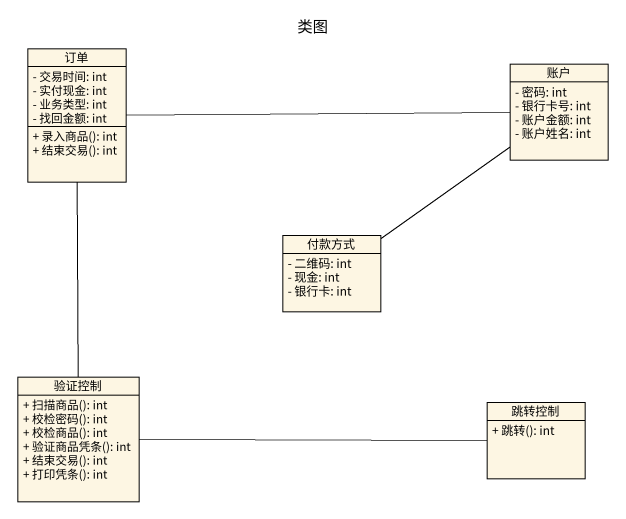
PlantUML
@startuml
title 类图
hide circle
hide empty members
skinparam classAttributeIconSize 0
class 订单 {
  - 交易时间: int
  - 实付现金: int
  - 业务类型: int
  - 找回金额: int
  + 录入商品(): int
  + 结束交易(): int
}
class 账户 {
  - 密码: int
  - 银行卡号: int
  - 账户金额: int
  - 账户姓名: int
}
class 付款方式 {
  - 二维码: int
  - 现金: int
  - 银行卡: int
}
class 验证控制 {
  + 扫描商品(): int
  + 校检密码(): int
  + 校检商品(): int
  + 验证商品凭条(): int
  + 结束交易(): int
  + 打印凭条(): int
}
class 跳转控制 {
  + 跳转(): int
}
订单 -right- 账户
订单 -- 验证控制
账户 -- 付款方式
验证控制 -right- 跳转控制
@enduml
